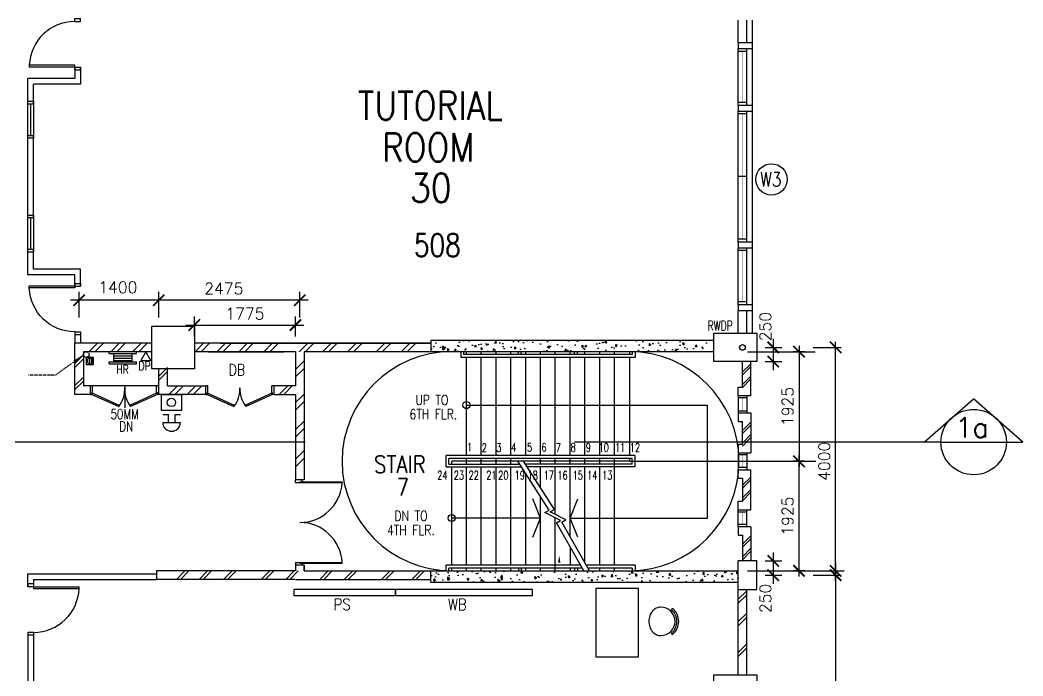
# Model space of a CAD drawing. Extents: x 2266480 to 2632177, y -858634 to -757244.
# Drawn here: x 2576863 to 2594476, y -820194 to -808674 of the extents above; entities that cross this region are included whole.
import ezdxf

# ---------------------------------------------------------------- set-up
doc = ezdxf.new("R2010")
doc.units = 0
doc.header["$LTSCALE"] = 10
doc.header["$MEASUREMENT"] = 0
doc.linetypes.add('DIVIDE', pattern=[1.25, 0.5, -0.25, 0, -0.25, 0, -0.25])
doc.layers.get('0').update_dxf_attribs({"linetype": 'CONTINUOUS'})
doc.layers.get('DEFPOINTS').update_dxf_attribs({"linetype": 'CONTINUOUS'})
for name, color, linetype in [('-FF', 240, 'CONTINUOUS'), ('AR', 7, 'CONTINUOUS'), ('BO', 7, 'CONTINUOUS'), ('COL', 3, 'CONTINUOUS'), ('DIM', 7, 'CONTINUOUS'), ('DOOR', 5, 'CONTINUOUS'), ('DR', 7, 'CONTINUOUS'), ('FIT', 5, 'CONTINUOUS'), ('FURN', 1, 'CONTINUOUS'), ('FURN1', 7, 'CONTINUOUS'), ('H', 1, 'CONTINUOUS'), ('hatch', 7, 'CONTINUOUS'), ('LINE', 7, 'CONTINUOUS'), ('partition', 7, 'CONTINUOUS'), ('PIPE', 5, 'DIVIDE'), ('PL', 5, 'CONTINUOUS'), ('RWDP', 145, 'CONTINUOUS'), ('SO', 7, 'CONTINUOUS'), ('stair', 7, 'CONTINUOUS'), ('T25', 7, 'CONTINUOUS'), ('T50', 4, 'CONTINUOUS'), ('TEX', 2, 'CONTINUOUS'), ('WALL', 2, 'CONTINUOUS'), ('WIN', 5, 'CONTINUOUS'), ('WIN-T', 7, 'CONTINUOUS'), ('WP', 50, 'DIVIDE')]:
    doc.layers.add(name, color=color, linetype=linetype)
doc.styles.add('DIMTEXT', font='romans.shx', dxfattribs={"width": 0.8, "height": 400})
doc.styles.add('ROMANS', font='romans')
doc.styles.get("Standard").update_dxf_attribs({"font": 'ROMANS.SHX'})
doc.dimstyles.new('STANDARD$0', dxfattribs={"dimscale": 0, "dimtxt": 8, "dimasz": 6, "dimexe": 1, "dimexo": 1, "dimgap": 3, "dimtad": 1, "dimdec": 0, "dimlfac": -1, "dimrnd": 1, "dimzin": 0, "dimdsep": 46, "dimtxsty": 'Standard', "dimcen": 0, "dimclrd": 5, "dimclre": 250, "dimadec": 0, "dimazin": 0, "dimtfac": 1, "dimtdec": 4, "dimtofl": 0, "dimtmove": 0, "dimatfit": 3, "dimfxl": 1, "dimtolj": 1, "dimtzin": 0, "dimarcsym": 0})
pattern_1 = [(95, (519902.55, 1160.54), (275.776, 231.40354), [37.5, -412.5]), (40, (519902.55, 1160.54), (-314.996084, 216.884075), [30, -330]), (145.4514, (519925.53, 1179.82), (-39.219734, 448.28764), [31.870095, -350.571056]), (91.1842, (519831.84, 1231.25), (435.8465, 318.80688), [56.25, -618.75]), (141.6356, (519868.16, 1257.8), (-13.94951, 674.85584), [47.80514, -525.8565]), (36.1842, (519831.84, 1231.25), (-13.95003, 674.85583), [45, -495]), (66, (519884.87, 1248.92), (353.385786, 68.69124), [37.5, -412.5]), (11, (519884.87, 1248.92), (-170.354297, 342.40422), [30, -330]), (116.4514, (519914.32, 1254.65), (183.03181, 411.09531), [31.870095, -350.571056]), (82.5, (519902.55, 1160.54), (-113.396593, 121.994909), [0, -326, 0, -335, 0, -331.25]), (52.5, (519902.55, 1160.54), (-46.436471, 232.454725), [0, -191, 0, -318.5, 0, -126.25]), (12.5, (519823.7, 1081.69), (196.709084, 180.760381), [0, -125, 0, -390, 0, -517.5]), (2.5, (519788.35, 1046.34), (170.794992, 241.579903), [0, -162.5, 0, -259, 0, -367.5])]

# ---------------------------------------------------------------- blocks, each defined once
blk = doc.blocks.new('FG')
at = {"layer": 'LINE', "linetype": 'Continuous'}
for points in [[(0, 0), (50, 0), (50, 100), (0, 100)], [(600, 0), (650, 0), (650, 100), (600, 100)]]:
    blk.add_lwpolyline(points, close=True, dxfattribs=at)
at = {"layer": 'LINE', "color": 5, "linetype": 'Continuous'}
for points in [[(600, 100), (50, 100)], [(50, 0), (600, 0)]]:
    blk.add_lwpolyline(points, dxfattribs=at)
at = {"layer": 'LINE', "color": 1, "linetype": 'Continuous'}
blk.add_lwpolyline([(50, 50), (600, 50)], dxfattribs=at)
blk = doc.blocks.new('D900')
at = {"layer": 'DOOR', "color": 7}
for p, q in [((50, 100), (50, 899)), ((80, 899), (50, 899)), ((80, 100), (80, 899)), ((0, 100), (0, 0)), ((0, 100), (50, 100)), ((0, 0), (50, 0)), ((50, 100), (50, 0)), ((50, 100), (80, 100)), ((850, 100), (850, 0)), ((850, 100), (900, 100)), ((850, 0), (900, 0)), ((900, 100), (900, 0))]:
    blk.add_line(p, q, dxfattribs=at)
blk.add_arc((50, 100), 800, 0, 87.8509, dxfattribs=at)
blk = doc.blocks.new('_ARCHTICK')
at = {"color": 0, "linetype": 'ByBlock', "const_width": 0.15}
blk.add_lwpolyline([(-0.5, -0.5), (0.5, 0.5)], dxfattribs=at)
blk = doc.blocks.new('*D177')
at = {"layer": 'DEFPOINTS', "color": 0, "transparency": 16777216}
for p in [(2590468, -818349), (2590468, -824424), (2591186, -824424)]:
    blk.add_point(p, dxfattribs=at)
at = {"layer": 'DIM', "color": 7, "lineweight": -2, "transparency": 16777216}
for p, q in [((2591186, -818199), (2591186, -824574)), ((2590618, -818349), (2591336, -818349)), ((2590618, -824424), (2591336, -824424))]:
    blk.add_line(p, q, dxfattribs=at)
at = {"layer": 'DIM', "color": 7, "lineweight": -2, "transparency": 16777216, "xscale": 200, "yscale": 200, "zscale": 200}
for p, rotation in [((2591186, -818349), 90), ((2591186, -824424), 270)]:
    blk.add_blockref('_ARCHTICK', p, dxfattribs=dict(at, rotation=rotation))
at = {"layer": 'DIM', "color": 7, "transparency": 16777216, "insert": (2590533, -822317), "char_height": 200, "attachment_point": 5, "rotation": 90, "style": 'ROMANS'}
blk.add_mtext('\\A1;6075', dxfattribs=at)
blk = doc.blocks.new('*D329')
at = {"color": 7, "lineweight": -2, "transparency": 16777216}
for p, q in [((2590090, -814274), (2590090, -814824)), ((2589949, -814424), (2590240, -814424)), ((2589949, -814674), (2590240, -814674))]:
    blk.add_line(p, q, dxfattribs=at)
at = {"layer": 'DEFPOINTS', "color": 0, "transparency": 16777216}
for p in [(2589799, -814424), (2589799, -814674), (2590090, -814674)]:
    blk.add_point(p, dxfattribs=at)
at = {"color": 7, "lineweight": -2, "transparency": 16777216, "xscale": 200, "yscale": 200, "zscale": 200}
for p, rotation in [((2590090, -814424), 90), ((2590090, -814674), 270)]:
    blk.add_blockref('_ARCHTICK', p, dxfattribs=dict(at, rotation=rotation))
at = {"color": 7, "transparency": 16777216, "insert": (2589952, -814059), "char_height": 200, "attachment_point": 5, "rotation": 90, "style": 'ROMANS'}
blk.add_mtext('\\A1;250', dxfattribs=at)
blk = doc.blocks.new('*D322')
at = {"color": 7, "lineweight": -2, "transparency": 16777216}
for p, q in [((2590090, -818024), (2590090, -818574)), ((2589949, -818174), (2590240, -818174)), ((2589949, -818424), (2590240, -818424))]:
    blk.add_line(p, q, dxfattribs=at)
at = {"layer": 'DEFPOINTS', "color": 0, "transparency": 16777216}
for p in [(2589799, -818174), (2589799, -818424), (2590090, -818424)]:
    blk.add_point(p, dxfattribs=at)
at = {"color": 7, "lineweight": -2, "transparency": 16777216, "xscale": 200, "yscale": 200, "zscale": 200}
for p, rotation in [((2590090, -818174), 90), ((2590090, -818424), 270)]:
    blk.add_blockref('_ARCHTICK', p, dxfattribs=dict(at, rotation=rotation))
at = {"color": 7, "transparency": 16777216, "insert": (2589952, -818833), "char_height": 200, "attachment_point": 5, "rotation": 90, "style": 'ROMANS'}
blk.add_mtext('\\A1;250', dxfattribs=at)
blk = doc.blocks.new('*D323')
at = {"color": 7, "lineweight": -2, "transparency": 16777216}
for p, q in [((2591186, -818524), (2591186, -814324)), ((2590793, -814424), (2591286, -814424)), ((2590793, -818424), (2591286, -818424))]:
    blk.add_line(p, q, dxfattribs=at)
at = {"layer": 'DEFPOINTS', "color": 0, "transparency": 16777216}
for p in [(2590693, -814424), (2591186, -814424), (2590693, -818424)]:
    blk.add_point(p, dxfattribs=at)
at = {"color": 7, "lineweight": -2, "transparency": 16777216, "xscale": 200, "yscale": 200, "zscale": 200}
for p, rotation in [((2591186, -814424), 90), ((2591186, -818424), 270)]:
    blk.add_blockref('_ARCHTICK', p, dxfattribs=dict(at, rotation=rotation))
at = {"color": 7, "transparency": 16777216, "insert": (2590986, -816424), "char_height": 200, "attachment_point": 5, "rotation": 90, "style": 'ROMANS'}
blk.add_mtext('\\A1;4000', dxfattribs=at)
blk = doc.blocks.new('*D324')
at = {"layer": 'DEFPOINTS', "color": 0, "transparency": 16777216}
for p in [(2590747, -814499), (2590543, -816424), (2590731, -816424)]:
    blk.add_point(p, dxfattribs=at)
at = {"layer": 'stair', "color": 7, "lineweight": -2, "transparency": 16777216}
for p, q in [((2590543, -814399), (2590543, -816524)), ((2590647, -814499), (2590443, -814499)), ((2590631, -816424), (2590443, -816424))]:
    blk.add_line(p, q, dxfattribs=at)
at = {"layer": 'stair', "color": 7, "lineweight": -2, "transparency": 16777216, "xscale": 200, "yscale": 200, "zscale": 200}
for p, rotation in [((2590543, -814499), 90), ((2590543, -816424), 270)]:
    blk.add_blockref('_ARCHTICK', p, dxfattribs=dict(at, rotation=rotation))
at = {"layer": 'stair', "color": 7, "transparency": 16777216, "insert": (2590343, -815462), "char_height": 200, "attachment_point": 5, "rotation": 90, "style": 'ROMANS'}
blk.add_mtext('\\A1;1925', dxfattribs=at)
blk = doc.blocks.new('*D325')
at = {"layer": 'DEFPOINTS', "color": 0, "transparency": 16777216}
for p in [(2590543, -816424), (2590731, -816424), (2590747, -818349)]:
    blk.add_point(p, dxfattribs=at)
at = {"layer": 'stair', "color": 7, "lineweight": -2, "transparency": 16777216}
for p, q in [((2590543, -818449), (2590543, -816324)), ((2590631, -816424), (2590443, -816424)), ((2590647, -818349), (2590443, -818349))]:
    blk.add_line(p, q, dxfattribs=at)
at = {"layer": 'stair', "color": 7, "lineweight": -2, "transparency": 16777216, "xscale": 200, "yscale": 200, "zscale": 200}
for p, rotation in [((2590543, -816424), 90), ((2590543, -818349), 270)]:
    blk.add_blockref('_ARCHTICK', p, dxfattribs=dict(at, rotation=rotation))
at = {"layer": 'stair', "color": 7, "transparency": 16777216, "insert": (2590343, -817387), "char_height": 200, "attachment_point": 5, "rotation": 90, "style": 'ROMANS'}
blk.add_mtext('\\A1;1925', dxfattribs=at)
blk = doc.blocks.new('*D326')
at = {"color": 7, "lineweight": -2, "transparency": 16777216}
for p, q in [((2579299, -813900), (2579299, -813446)), ((2581774, -813900), (2581774, -813446)), ((2581924, -813596), (2579149, -813596))]:
    blk.add_line(p, q, dxfattribs=at)
at = {"layer": 'DEFPOINTS', "color": 0, "transparency": 16777216}
for p in [(2579299, -813596), (2579299, -814050), (2581774, -814050)]:
    blk.add_point(p, dxfattribs=at)
at = {"color": 7, "lineweight": -2, "transparency": 16777216, "xscale": 200, "yscale": 200, "zscale": 200}
for p, rotation in [((2579299, -813596), 179.9999999881771), ((2581774, -813596), 359.9999999881771)]:
    blk.add_blockref('_ARCHTICK', p, dxfattribs=dict(at, rotation=rotation))
at = {"color": 7, "transparency": 16777216, "insert": (2580441, -813391), "char_height": 200, "attachment_point": 5, "rotation": 360, "style": 'ROMANS'}
blk.add_mtext('\\A1;2475', dxfattribs=at)
blk = doc.blocks.new('*D327')
at = {"color": 7, "lineweight": -2, "transparency": 16777216}
for p, q in [((2577899, -813900), (2577899, -813446)), ((2579299, -813900), (2579299, -813446)), ((2579449, -813596), (2577749, -813596))]:
    blk.add_line(p, q, dxfattribs=at)
at = {"layer": 'DEFPOINTS', "color": 0, "transparency": 16777216}
for p in [(2577899, -813596), (2577899, -814050), (2579299, -814050)]:
    blk.add_point(p, dxfattribs=at)
at = {"color": 7, "lineweight": -2, "transparency": 16777216, "xscale": 200, "yscale": 200, "zscale": 200}
for p, rotation in [((2577899, -813596), 179.9999999881701), ((2579299, -813596), 359.99999998817)]:
    blk.add_blockref('_ARCHTICK', p, dxfattribs=dict(at, rotation=rotation))
at = {"color": 7, "transparency": 16777216, "insert": (2578580, -813369), "char_height": 200, "attachment_point": 5, "rotation": 360, "style": 'ROMANS'}
blk.add_mtext('\\A1;1400', dxfattribs=at)
blk = doc.blocks.new('*D328')
at = {"layer": 'DEFPOINTS', "color": 0, "transparency": 16777216}
for p in [(2581699, -814031), (2579924, -814380), (2581699, -814380)]:
    blk.add_point(p, dxfattribs=at)
at = {"layer": 'LINE', "color": 7, "lineweight": -2, "transparency": 16777216}
for p, q in [((2579924, -814230), (2579924, -813881)), ((2581699, -814230), (2581699, -813881)), ((2579774, -814031), (2581849, -814031))]:
    blk.add_line(p, q, dxfattribs=at)
at = {"layer": 'LINE', "color": 7, "lineweight": -2, "transparency": 16777216, "xscale": 200, "yscale": 200, "zscale": 200, "rotation": 180}
blk.add_blockref('_ARCHTICK', (2579924, -814031), dxfattribs=at)
at = {"layer": 'LINE', "color": 7, "lineweight": -2, "transparency": 16777216, "xscale": 200, "yscale": 200, "zscale": 200}
blk.add_blockref('_ARCHTICK', (2581699, -814031), dxfattribs=at)
at = {"layer": 'LINE', "color": 7, "transparency": 16777216, "insert": (2580812, -813831), "char_height": 200, "attachment_point": 5, "style": 'ROMANS'}
blk.add_mtext('\\A1;1775', dxfattribs=at)
blk = doc.blocks.new('D1500-1')
at = {"layer": 'DR'}
for p, q in [((38, 77), (38, 821)), ((38, 821), (50, 820)), ((50, 0), (50, 820)), ((1462, 821), (1450, 820)), ((1450, 0), (1450, 820)), ((1462, 77), (1462, 821)), ((38, 115), (0, 115)), ((50, 0), (0, 0)), ((50, 77), (38, 77)), ((1450, 77), (1462, 77)), ((1462, 115), (1500, 115)), ((1450, 0), (1500, 0))]:
    blk.add_line(p, q, dxfattribs=at)
for centre, start, end in [((5, 77), 0.0238, 86.5289), ((1495, 77), 93.4711, 179.9762)]:
    blk.add_arc(centre, 745, start, end, dxfattribs=at)
blk = doc.blocks.new('100FT')
at = {"layer": 'PIPE', "linetype": 'Continuous'}
blk.add_circle((0, 0), 50, dxfattribs=at)
at = {"layer": 'WP', "linetype": 'Continuous'}
for p, q in [((-37, 34), (37, 34)), ((-50, -3), (50, -3)), ((-34, -37), (34, -37))]:
    blk.add_line(p, q, dxfattribs=at)
blk = doc.blocks.new('A$C7CE3714C')
at = {"layer": 'FIT'}
blk.add_lwpolyline([(0, 0), (126, 0), (126, 126), (0, 126)], close=True, dxfattribs=at)
at = {"layer": 'FIT', "xscale": -1}
blk.add_blockref('100FT', (63, 66), dxfattribs=at)
blk = doc.blocks.new('S2')
at = {"layer": 'FURN1'}
for centre, radius, start, end in [((-269, 15), 252, 140.136, 160.9198), ((-297, 39), 216, 116.3827, 140.136), ((-314, 75), 175, 90, 116.3827), ((-314, 0), 250, 270, 90), ((-110, 212), 15, 48.1599, 228.1599), ((-300, 0), 270, 311.8401, 48.1599), ((-300, 0), 300, 311.8401, 48.1599), ((-225, 0), 299, 160.9198, 180), ((-225, 0), 299, 180, 199.0802), ((-269, -15), 252, 199.0802, 219.864), ((-297, -39), 216, 219.864, 243.6173), ((-314, -75), 175, 243.6173, 270), ((-110, -212), 15, 131.8401, 311.8401)]:
    blk.add_arc(centre, radius, start, end, dxfattribs=at)
blk = doc.blocks.new('CHAIR10')
at = {"layer": 'SO'}
blk.add_blockref('S2', (-218, 697), dxfattribs=at)

msp = doc.modelspace()

# ---------------------------------------------------------------- hatches: boundary and pattern name
at = {"layer": 'hatch'}
h = msp.add_hatch(dxfattribs=at)
h.set_pattern_fill('AR-CONC', color=0, scale=50, angle=45, style=0)
h.set_pattern_definition(pattern_1)
h.paths.add_polyline_path([(2584079.5, -814299.1), (2589049.5, -814299.1), (2589049.5, -814499.1), (2584079.5, -814499.1)])
h = msp.add_hatch(dxfattribs=at)
h.set_pattern_fill('AR-CONC', color=0, scale=50, angle=45, style=0)
h.set_pattern_definition(pattern_1)
h.paths.add_polyline_path([(2584079.5, -818349.1), (2584079.5, -818549.1), (2589474.5, -818549.1), (2589474.5, -818349.1)])

# ---------------------------------------------------------------- linework, layer by layer
at = {"layer": '-FF', "color": 0}
for p, q in [((2579370.9, -815605.2), (2579467.4, -815605.2)), ((2579467.4, -815744.8), (2579467.4, -815605.2)), ((2579587.1, -815744.8), (2579587.1, -815605.2)), ((2579587.1, -815605.2), (2579679.7, -815605.2)), ((2579368.1, -815744.8), (2579679.9, -815744.8))]:
    msp.add_line(p, q, dxfattribs=at)
msp.add_lwpolyline([(2579699, -815249.1), (2579699, -815530.2), (2579349.1, -815530.2), (2579349.1, -815249.1)], close=True, dxfattribs=at)
msp.add_circle((2579522, -815390.3), 73.3, dxfattribs=at)
msp.add_arc((2579524, -815739.8), 156, 181.85513, 358.14487, dxfattribs=at)
at = {"color": 0}
for p, q in [((2589724.5, -814174.1), (2589724.5, -808674.1)), ((2577824.5, -809499.1), (2577824.5, -809699.1)), ((2577924.5, -809499.1), (2577924.5, -809799.1)), ((2577824.5, -809699.1), (2576999.5, -809699.1)), ((2577924.5, -809799.1), (2577099.5, -809799.1)), ((2577824.5, -813149.1), (2576999.5, -813149.1)), ((2577924.5, -813049.1), (2577099.5, -813049.1)), ((2577824.5, -813349.1), (2577824.5, -813149.1)), ((2577924.5, -813349.1), (2577924.5, -813049.1))]:
    msp.add_line(p, q, dxfattribs=at)
at = {"linetype": 'Continuous', "ltscale": 0.6}
for p, q in [((2576999.5, -818629.1), (2576999.5, -818399.1)), ((2577099.5, -818629.1), (2576999.5, -818629.1)), ((2577099.5, -818499.1), (2577099.5, -818629.1))]:
    msp.add_line(p, q, dxfattribs=at)
at = {"layer": 'AR', "color": 0}
for p, q in [((2592740.5, -816086.9), (2593608, -815324.6)), ((2594475.5, -816086.9), (2593608, -815324.6)), ((2581868, -816086.9), (2573978, -816086.9)), ((2592740.5, -816086.9), (2586602.3, -816086.9)), ((2593035.6, -816086.9), (2592740.5, -816086.9)), ((2593035.6, -816086.9), (2594185.6, -816086.9)), ((2594185.6, -816086.9), (2594475.5, -816086.9))]:
    msp.add_line(p, q, dxfattribs=at)
msp.add_circle((2593610.6, -816086.9), 575, dxfattribs=at)
at = {"layer": 'BO', "color": 1, "linetype": 'Continuous'}
for points in [[(2581674.9, -818670.3), (2583454.9, -818670.3), (2583454.9, -818789.3), (2581674.9, -818789.3)], [(2583454.9, -818670.3), (2585854.9, -818670.3), (2585854.9, -818789.3), (2583454.9, -818789.3)]]:
    msp.add_lwpolyline(points, close=True, dxfattribs=at)
at = {"layer": 'COL', "color": 0}
for p, q in [((2584079.5, -814299.1), (2589049.5, -814299.1)), ((2584079.5, -814299.1), (2584079.5, -814499.1)), ((2589049.5, -814499.1), (2584079.5, -814499.1)), ((2589474.5, -818674.1), (2589474.5, -818174.1)), ((2589799.5, -818174.1), (2589474.5, -818174.1)), ((2589799.5, -818674.1), (2589799.5, -818174.1)), ((2584079.5, -818349.1), (2589474.5, -818349.1)), ((2584079.5, -818549.1), (2584079.5, -818349.1)), ((2584079.5, -818549.1), (2589474.5, -818549.1)), ((2589474.5, -818674.1), (2589799.5, -818674.1))]:
    msp.add_line(p, q, dxfattribs=at)
for points in [[(2579174.5, -814049.1), (2579924.5, -814049.1), (2579924.5, -814799.1), (2579174.5, -814799.1)], [(2589799.5, -814674.1), (2589049.5, -814674.1), (2589049.5, -814174.1), (2589799.5, -814174.1)], [(2589799.5, -820674.1), (2589049.5, -820674.1), (2589049.5, -820174.1), (2589799.5, -820174.1)]]:
    msp.add_lwpolyline(points, close=True, dxfattribs=at)
at = {"layer": 'DIM', "color": 0}
for p, q in [((2578430.4, -814531.1), (2578430.4, -814499.1)), ((2578510.4, -814679.4), (2578510.4, -814531.1)), ((2578830.4, -814679.4), (2578830.4, -814531.1)), ((2578910.4, -814531.1), (2578910.4, -814499.1)), ((2578430.4, -814711.4), (2578430.4, -814679.4)), ((2578910.4, -814711.4), (2578910.4, -814679.4))]:
    msp.add_line(p, q, dxfattribs=at)
at = {"layer": 'DOOR', "color": 0}
for p, q in [((2578137.5, -815224.1), (2578137.5, -815099.1)), ((2579261.5, -815224.1), (2579261.5, -815099.1)), ((2579299.5, -815099.1), (2579261.5, -815099.1)), ((2580161.4, -815099.1), (2580125.6, -815099.1)), ((2580161.4, -815224.1), (2580161.4, -815099.1)), ((2581285.4, -815224.1), (2581285.4, -815099.1)), ((2581323.4, -815099.1), (2581285.4, -815099.1)), ((2578099.5, -815249.1), (2578124.5, -815249.1)), ((2578124.5, -815249.1), (2578124.5, -815224.1)), ((2578124.5, -815224.1), (2578137.5, -815224.1)), ((2578138.3, -815228.3), (2578124.5, -815249.1)), ((2578124.5, -815249.1), (2578595.5, -815462.4)), ((2578138.3, -815228.3), (2578610.4, -815442.3)), ((2579260.6, -815228.3), (2578788.6, -815442.3)), ((2579274.5, -815249.1), (2578803.5, -815462.4)), ((2579260.6, -815228.3), (2579274.5, -815249.1)), ((2579274.5, -815224.1), (2579261.5, -815224.1)), ((2579274.5, -815249.1), (2579274.5, -815224.1)), ((2579299.5, -815249.1), (2579274.5, -815249.1)), ((2580123.4, -815249.1), (2580148.4, -815249.1)), ((2580148.4, -815249.1), (2580148.4, -815224.1)), ((2580148.4, -815224.1), (2580161.4, -815224.1)), ((2580162.2, -815228.3), (2580148.4, -815249.1)), ((2580148.4, -815249.1), (2580619.3, -815462.4)), ((2580162.2, -815228.3), (2580634.2, -815442.3)), ((2581284.5, -815228.3), (2580812.5, -815442.3)), ((2581298.4, -815249.1), (2580827.4, -815462.4)), ((2581284.5, -815228.3), (2581298.4, -815249.1)), ((2581298.4, -815224.1), (2581285.4, -815224.1)), ((2581298.4, -815249.1), (2581298.4, -815224.1)), ((2581323.4, -815249.1), (2581298.4, -815249.1))]:
    msp.add_line(p, q, dxfattribs=at)
for centre, start, end in [((2578202.1, -815155.4), 322.03455, 2.4491), ((2579196.9, -815155.4), 177.5509, 217.96545), ((2580226, -815155.4), 322.03455, 2.4491), ((2581220.8, -815155.4), 177.5509, 217.96545)]:
    msp.add_arc(centre, 499, start, end, dxfattribs=at)
at = {"layer": 'DR', "color": 0}
for p, q in [((2576999.5, -812092.1), (2576999.5, -810917.1)), ((2577099.5, -812092.1), (2577099.5, -810917.1)), ((2578700.6, -815099.1), (2578700.6, -815483.5)), ((2576999.5, -819429.1), (2576999.5, -824474.1)), ((2577099.5, -819429.1), (2577099.5, -824374.1))]:
    msp.add_line(p, q, dxfattribs=at)
at = {"layer": 'FURN', "color": 1, "linetype": 'Continuous'}
msp.add_lwpolyline([(2587726.4, -819860.8), (2587726.4, -818660.8), (2586976.4, -818660.8), (2586976.4, -819860.8)], close=True, dxfattribs=at)
at = {"layer": 'H', "color": 0}
for p, q in [((2577974.5, -814554.2), (2577824.5, -814704.2)), ((2577974.5, -814624.9), (2577824.5, -814774.9)), ((2589547.3, -814859.9), (2589697.3, -814709.9)), ((2589547.3, -814911.6), (2589697.3, -814761.6)), ((2577974.5, -814944.4), (2577824.5, -815094.4)), ((2579449.5, -814778.5), (2579299.5, -814928.5)), ((2579449.5, -814849.2), (2579299.5, -814999.2)), ((2589549.5, -815076.6), (2589699.5, -814926.6)), ((2577974.5, -815015.1), (2577824.5, -815165.1)), ((2589549.5, -815128.3), (2589699.5, -814978.3)), ((2589547.3, -815888.5), (2589697.3, -815738.5)), ((2589547.3, -815940.2), (2589697.3, -815790.2)), ((2589549.5, -816105.3), (2589699.5, -815955.3)), ((2589549.5, -816156.9), (2589699.5, -816006.9)), ((2589547.3, -816851), (2589697.3, -816701)), ((2589547.3, -816902.7), (2589697.3, -816752.7)), ((2589549.5, -817067.8), (2589699.5, -816917.8)), ((2589549.5, -817119.4), (2589699.5, -816969.4)), ((2589547.3, -817884.2), (2589697.3, -817734.2)), ((2589547.3, -817935.9), (2589697.3, -817785.9)), ((2589549.5, -818100.9), (2589699.5, -817950.9)), ((2589549.5, -818152.6), (2589699.5, -818002.6)), ((2579758.2, -818349.1), (2579608.2, -818499.1)), ((2579828.9, -818349.1), (2579678.9, -818499.1)), ((2580156, -818349.1), (2580006, -818499.1)), ((2580226.7, -818349.1), (2580076.7, -818499.1)), ((2580585, -818349.1), (2580435, -818499.1)), ((2580655.7, -818349.1), (2580505.7, -818499.1)), ((2581248.9, -818349.1), (2581098.9, -818499.1)), ((2581319.6, -818349.1), (2581169.6, -818499.1)), ((2581677.9, -818349.1), (2581527.9, -818499.1)), ((2581748.6, -818349.1), (2581598.6, -818499.1)), ((2582275.9, -818349.1), (2582125.9, -818499.1)), ((2582346.6, -818349.1), (2582196.6, -818499.1)), ((2582704.9, -818349.1), (2582554.9, -818499.1)), ((2582775.6, -818349.1), (2582625.6, -818499.1)), ((2583361.9, -818349.1), (2583211.9, -818499.1)), ((2583432.6, -818349.1), (2583282.6, -818499.1)), ((2583894.6, -818349.1), (2583744.6, -818499.1)), ((2583965.3, -818349.1), (2583815.3, -818499.1)), ((2589624.5, -818697), (2589474.5, -818847)), ((2589624.5, -818767.7), (2589474.5, -818917.7)), ((2589624.5, -819090.7), (2589474.5, -819240.7)), ((2589624.5, -819161.4), (2589474.5, -819311.4)), ((2589624.5, -819632.8), (2589474.5, -819782.8)), ((2589624.5, -819703.5), (2589474.5, -819853.5))]:
    msp.add_line(p, q, dxfattribs=at)
at = {"layer": 'hatch', "color": 0}
for p, q in [((2578072.7, -814499.1), (2578222.7, -814349.1)), ((2578178.8, -814499.1), (2578328.8, -814349.1)), ((2578454.6, -814499.1), (2578604.6, -814349.1)), ((2578560.7, -814499.1), (2578710.7, -814349.1)), ((2578839.8, -814499.1), (2578989.8, -814349.1)), ((2578945.9, -814499.1), (2579095.9, -814349.1)), ((2579936.1, -814499.1), (2580086.1, -814349.1)), ((2580042.1, -814499.1), (2580192.1, -814349.1)), ((2580317.9, -814499.1), (2580467.9, -814349.1)), ((2580424, -814499.1), (2580574, -814349.1)), ((2580703.2, -814499.1), (2580853.2, -814349.1)), ((2580809.2, -814499.1), (2580959.2, -814349.1)), ((2581143, -814499.1), (2581293, -814349.1)), ((2581249.1, -814499.1), (2581399.1, -814349.1)), ((2581764.6, -814499.1), (2581914.6, -814349.1)), ((2581870.7, -814499.1), (2582020.7, -814349.1)), ((2582174.9, -814499.1), (2582324.9, -814349.1)), ((2582280.9, -814499.1), (2582430.9, -814349.1)), ((2582614.7, -814499.1), (2582764.7, -814349.1)), ((2582720.7, -814499.1), (2582870.7, -814349.1)), ((2583117, -814499.1), (2583267, -814349.1)), ((2583223, -814499.1), (2583373, -814349.1)), ((2583556.8, -814499.1), (2583706.8, -814349.1)), ((2583662.8, -814499.1), (2583812.8, -814349.1)), ((2581849.5, -814660.9), (2581699.5, -814810.9)), ((2581849.5, -814793.3), (2581699.5, -814943.3)), ((2579299.5, -815099.1), (2578101.7, -815099.1)), ((2579477.5, -815249.1), (2579627.5, -815099.1)), ((2579583.5, -815249.1), (2579733.5, -815099.1)), ((2579797, -815249.1), (2579947, -815099.1)), ((2579903, -815249.1), (2580053, -815099.1)), ((2581413.4, -815249.1), (2581563.4, -815099.1)), ((2581494.4, -815249.1), (2581644.4, -815099.1)), ((2581849.5, -815242.3), (2581699.5, -815392.3)), ((2581849.5, -815374.7), (2581699.5, -815524.7)), ((2581849.5, -815718.6), (2581699.5, -815868.6)), ((2581849.5, -815851), (2581699.5, -816001)), ((2581849.5, -816237), (2581699.5, -816387)), ((2581849.5, -816369.4), (2581699.5, -816519.4))]:
    msp.add_line(p, q, dxfattribs=at)
msp.add_solid([(2578679.8, -815224.1), (2578721.4, -815224.1), (2578700.6, -815099.1)], dxfattribs=at)
at = {"layer": 'partition', "color": 0}
for p, q in [((2577824.5, -814199.1), (2577824.5, -814349.1)), ((2577924.5, -814199.1), (2577924.5, -814349.1)), ((2576999.5, -818399.1), (2579260.8, -818399.1)), ((2577099.5, -818499.1), (2579260.8, -818499.1))]:
    msp.add_line(p, q, dxfattribs=at)
at = {"layer": 'PL', "color": 0}
for p, q in [((2589474.5, -815274.1), (2589474.5, -815574.1)), ((2589624.5, -815274.1), (2589624.5, -815574.1)), ((2589624.5, -815312.1), (2589474.5, -815312.1)), ((2589474.5, -816274.1), (2589474.5, -816574.1)), ((2589624.5, -816312.1), (2589474.5, -816312.1)), ((2589624.5, -816274.1), (2589624.5, -816574.1)), ((2589624.5, -816536.1), (2589474.5, -816536.1)), ((2589473.1, -817574.1), (2589473.1, -817274.1)), ((2589624.5, -817574.1), (2589624.5, -817274.1)), ((2589624.5, -817536.1), (2589474.5, -817536.1))]:
    msp.add_line(p, q, dxfattribs=at)
at = {"layer": 'RWDP', "color": 0}
msp.add_circle((2589549.5, -814425), 50, dxfattribs=at)
at = {"layer": 'stair', "color": 0}
for p, q in [((2576999.5, -810149.1), (2576999.5, -809699.1)), ((2577099.5, -810149.1), (2577099.5, -809799.1)), ((2576999.5, -812149.1), (2576999.5, -810699.1)), ((2577099.5, -812149.1), (2577099.5, -810699.1)), ((2576999.5, -813149.1), (2576999.5, -812699.1)), ((2577099.5, -813049.1), (2577099.5, -812699.1)), ((2584603.2, -814499.1), (2584603.2, -814599.1)), ((2584653.2, -814499.1), (2584653.2, -814549.1)), ((2587613.2, -814549.1), (2584653.2, -814549.1)), ((2584703.2, -814549.1), (2584703.2, -814499.1)), ((2584963.2, -814549.1), (2584963.2, -814499.1)), ((2585223.2, -814549.1), (2585223.2, -814499.1)), ((2585483.2, -814549.1), (2585483.2, -814499.1)), ((2585614.8, -814549.1), (2585614.8, -814499.1)), ((2585664.8, -814549.1), (2585664.8, -814499.1)), ((2585743.2, -814549.1), (2585743.2, -814499.1)), ((2586003.2, -814549.1), (2586003.2, -814499.1)), ((2586263.2, -814549.1), (2586263.2, -814499.1)), ((2586523.2, -814549.1), (2586523.2, -814499.1)), ((2586601.5, -814549.1), (2586601.5, -814499.1)), ((2586651.5, -814549.1), (2586651.5, -814499.1)), ((2586783.2, -814549.1), (2586783.2, -814499.1)), ((2587043.2, -814549.1), (2587043.2, -814499.1)), ((2587303.2, -814549.1), (2587303.2, -814499.1)), ((2587563.2, -814499.1), (2587563.2, -814549.1)), ((2587613.2, -814499.1), (2587613.2, -814549.1)), ((2587663.2, -814499.1), (2587663.2, -814599.1)), ((2589638.2, -814499.1), (2590829.1, -814499.1)), ((2587663.2, -814599.1), (2584603.2, -814599.1)), ((2584703.2, -816324.1), (2584703.2, -814599.1)), ((2584963.2, -816324.1), (2584963.2, -814599.1)), ((2585223.2, -816324.1), (2585223.2, -814599.1)), ((2585483.2, -816324.1), (2585483.2, -814599.1)), ((2585743.2, -816324.1), (2585743.2, -814599.1)), ((2586003.2, -816324.1), (2586003.2, -814599.1)), ((2586263.2, -816324.1), (2586263.2, -814599.1)), ((2586523.2, -816324.1), (2586523.2, -814599.1)), ((2586783.2, -816324.1), (2586783.2, -814599.1)), ((2587043.2, -816324.1), (2587043.2, -814599.1)), ((2587303.2, -816324.1), (2587303.2, -814599.1)), ((2587563.2, -814599.1), (2587563.2, -816324.1)), ((2584703.2, -815436.6), (2588935.7, -815436.6)), ((2588935.7, -817420.7), (2588935.7, -815436.6)), ((2587663.2, -816324.1), (2584343.2, -816324.1)), ((2584343.2, -816524.1), (2584343.2, -816324.1)), ((2587663.2, -816524.1), (2587663.2, -816324.1)), ((2584343.2, -816524.1), (2585670.2, -816524.1)), ((2587613.2, -816374.1), (2584393.2, -816374.1)), ((2584393.2, -816474.1), (2584393.2, -816374.1)), ((2584393.2, -816474.1), (2585638.3, -816474.1)), ((2584738.1, -816424.1), (2584443.2, -816424.1)), ((2584443.2, -816474.1), (2584443.2, -816424.1)), ((2584443.2, -818249.1), (2584443.2, -816524.1)), ((2584703.2, -816424.1), (2584703.2, -816374.1)), ((2587563.2, -816424.1), (2584703.2, -816424.1)), ((2584703.2, -816474.1), (2584703.2, -816424.1)), ((2584703.2, -818249.1), (2584703.2, -816524.1)), ((2584963.2, -816424.1), (2584963.2, -816374.1)), ((2584963.2, -816474.1), (2584963.2, -816424.1)), ((2584963.2, -818249.1), (2584963.2, -816524.1)), ((2585223.2, -816424.1), (2585223.2, -816374.1)), ((2585223.2, -816424.1), (2585223.2, -816374.1)), ((2585223.2, -816474.1), (2585223.2, -816424.1)), ((2585223.2, -818249.1), (2585223.2, -816524.1)), ((2585483.2, -816424.1), (2585483.2, -816374.1)), ((2585483.2, -816424.1), (2585483.2, -816374.1)), ((2585483.2, -816474.1), (2585483.2, -816424.1)), ((2585483.2, -818249.1), (2585483.2, -816524.1)), ((2587613.2, -816474.1), (2585738.9, -816474.1)), ((2587563.2, -816424.1), (2585763.8, -816424.1)), ((2587663.2, -816524.1), (2585770.8, -816524.1)), ((2586003.2, -816424.1), (2586003.2, -816374.1)), ((2586003.2, -816474.1), (2586003.2, -816424.1)), ((2586003.2, -816474.1), (2586003.2, -816428.5)), ((2586003.2, -816887.7), (2586003.2, -816524.1)), ((2586263.2, -816424.1), (2586263.2, -816374.1)), ((2586263.2, -816474.1), (2586263.2, -816424.1)), ((2586263.2, -816474.1), (2586263.2, -816424.1)), ((2586263.2, -817356), (2586263.2, -816524.1)), ((2586523.2, -816424.1), (2586523.2, -816374.1)), ((2586523.2, -816474.1), (2586523.2, -816424.1)), ((2586523.2, -816474.1), (2586523.2, -816424.1)), ((2586523.2, -817752.5), (2586523.2, -816524.1)), ((2586783.2, -816424.1), (2586783.2, -816374.1)), ((2586783.2, -816474.1), (2586783.2, -816424.1)), ((2586783.2, -816474.1), (2586783.2, -816424.1)), ((2586783.2, -818207.4), (2586783.2, -816524.1)), ((2587043.2, -816424.1), (2587043.2, -816374.1)), ((2587043.2, -816474.1), (2587043.2, -816424.1)), ((2587043.2, -816474.1), (2587043.2, -816424.1)), ((2587043.2, -818249.1), (2587043.2, -816524.1)), ((2587303.2, -816424.1), (2587303.2, -816374.1)), ((2587303.2, -818249.1), (2587303.2, -816374.1)), ((2587303.2, -816474.1), (2587303.2, -816424.1)), ((2587303.2, -816474.1), (2587303.2, -816424.1)), ((2587563.2, -816374.1), (2587563.2, -816424.1)), ((2587563.2, -816424.1), (2590840.1, -816424.1)), ((2587613.2, -816474.1), (2587613.2, -816374.1)), ((2585743.2, -818249.1), (2585743.2, -816626.8)), ((2586003.2, -818249.1), (2586003.2, -817046)), ((2586003.2, -817420.7), (2584443.2, -817420.7)), ((2586263.2, -818349.1), (2586263.2, -817418)), ((2586523.2, -817420.7), (2588935.7, -817420.7)), ((2586530.7, -818249.1), (2586530.7, -817928.4)), ((2584343.2, -818349.1), (2584343.2, -818249.1)), ((2586706.5, -818249.1), (2584343.2, -818249.1)), ((2587663.2, -818249.1), (2586807, -818249.1)), ((2587663.2, -818249.1), (2587663.2, -818349.1)), ((2584393.2, -818349.1), (2584393.2, -818299.1)), ((2586735.1, -818299.1), (2584393.2, -818299.1)), ((2584443.2, -818349.1), (2584443.2, -818299.1)), ((2584703.2, -818349.1), (2584703.2, -818299.1)), ((2584963.2, -818349.1), (2584963.2, -818299.1)), ((2585223.2, -818349.1), (2585223.2, -818299.1)), ((2585483.2, -818349.1), (2585483.2, -818299.1)), ((2585614.8, -818299.1), (2585614.8, -818349.1)), ((2585664.8, -818299.1), (2585664.8, -818349.1)), ((2585743.2, -818349.1), (2585743.2, -818299.1)), ((2586003.2, -818349.1), (2586003.2, -818299.1)), ((2586530.7, -818349.1), (2586530.7, -818299.1)), ((2586601.5, -818299.1), (2586601.5, -818349.1)), ((2586651.5, -818299.1), (2586651.5, -818349.1)), ((2587613.2, -818299.1), (2586835.6, -818299.1)), ((2587043.2, -818349.1), (2587043.2, -818299.1)), ((2587303.2, -818349.1), (2587303.2, -818299.1)), ((2587613.2, -818299.1), (2587613.2, -818349.1)), ((2589638.2, -818349.1), (2590829.1, -818349.1))]:
    msp.add_line(p, q, dxfattribs=at)
for points in [[(2586763.6, -818349.1), (2586282.4, -817507.2), (2586354.6, -817465.9), (2586081.1, -817322.8), (2586153.4, -817281.5), (2585606.4, -816424.1)], [(2586864.2, -818349.1), (2586375.3, -817493.8), (2586447.5, -817452.5), (2586174, -817309.4), (2586246.3, -817268.1), (2585706.9, -816424.1)], [(2585868.4, -817757.7), (2586003.2, -817420.7), (2585868.4, -817083.6)], [(2586657.9, -817757.7), (2586523.2, -817420.7), (2586657.9, -817083.6)]]:
    msp.add_lwpolyline(points, dxfattribs=at)
for centre in [(2584703.2, -815436.6), (2584443.2, -817420.7)]:
    msp.add_circle(centre, 62.5, dxfattribs=at)
for centre, start, end in [((2584443.2, -816424.1), 90, 270), ((2587563.2, -816424.1), 270, 90)]:
    msp.add_arc(centre, 1925, start, end, dxfattribs=at)
at = {"layer": 'WALL', "color": 0}
for p, q in [((2589474.5, -809074.1), (2589474.5, -808674.1)), ((2589624.5, -809074.1), (2589624.5, -808674.1)), ((2589474.5, -814174.1), (2589474.5, -813774.1)), ((2589624.5, -814174.1), (2589624.5, -813774.1)), ((2579174.5, -814349.1), (2577824.5, -814349.1)), ((2577824.5, -815249.1), (2577824.5, -814349.1)), ((2584079.5, -814349.1), (2579924.5, -814349.1)), ((2580374.5, -814349.1), (2584079.5, -814349.1)), ((2577974.5, -814499.1), (2577974.5, -815099.1)), ((2579174.5, -814499.1), (2577974.5, -814499.1)), ((2578430.4, -814531.1), (2578910.4, -814531.1)), ((2578510.4, -814571.1), (2578830.4, -814571.1)), ((2581699.5, -814499.1), (2579924.5, -814499.1)), ((2580174.5, -814499.1), (2581499.5, -814499.1)), ((2581699.5, -814499.1), (2581699.5, -815099.1)), ((2584079.5, -814499.1), (2581849.5, -814499.1)), ((2581849.5, -814499.1), (2581849.5, -816749.1)), ((2577974.5, -814674.1), (2577974.5, -815099.1)), ((2578430.4, -814679.4), (2578910.4, -814679.4)), ((2578430.4, -814711.4), (2578910.4, -814711.4)), ((2578510.4, -814611.1), (2578830.4, -814611.1)), ((2578510.4, -814651.1), (2578830.4, -814651.1)), ((2589699.5, -815274.1), (2589699.5, -814674.1)), ((2579299.5, -815249.1), (2579299.5, -814799.1)), ((2579449.5, -815099.1), (2579449.5, -814799.1)), ((2578101.7, -815099.1), (2577974.5, -815099.1)), ((2578101.7, -815249.1), (2578101.7, -815099.1)), ((2579449.5, -815099.1), (2580125.6, -815099.1)), ((2580125.6, -815249.1), (2580125.6, -815099.1)), ((2581699.5, -815099.1), (2581323.4, -815099.1)), ((2581323.4, -815249.1), (2581323.4, -815099.1)), ((2578101.7, -815249.1), (2577824.5, -815249.1)), ((2580125.6, -815249.1), (2579299.5, -815249.1)), ((2581323.4, -815249.1), (2581699.5, -815249.1)), ((2581559.5, -815249.1), (2581699.5, -815249.1)), ((2581699.5, -815249.1), (2581699.5, -816749.1)), ((2589474.5, -815124.1), (2589549.5, -815124.1)), ((2589474.5, -815274.1), (2589474.5, -815124.1)), ((2589699.5, -815274.1), (2589474.5, -815274.1)), ((2589474.5, -815574.1), (2589474.5, -815724.1)), ((2589474.5, -815574.1), (2589699.5, -815574.1)), ((2589699.5, -815574.1), (2589699.5, -816274.1)), ((2589474.5, -815724.1), (2589549.5, -815724.1)), ((2589549.5, -816124.1), (2589549.5, -815724.1)), ((2589474.5, -816124.1), (2589549.5, -816124.1)), ((2589699.5, -817274.1), (2589699.5, -816574.1)), ((2581849.5, -816749.1), (2581699.5, -816749.1)), ((2589549.5, -816724.1), (2589474.5, -816724.1)), ((2589549.5, -816724.1), (2589549.5, -817124.1)), ((2589474.5, -817274.1), (2589474.5, -817124.1)), ((2589474.5, -817124.1), (2589549.5, -817124.1)), ((2589474.5, -817274.1), (2589699.5, -817274.1)), ((2589699.5, -817574.1), (2589474.5, -817574.1)), ((2589474.5, -817574.1), (2589474.5, -817724.1)), ((2589699.5, -817574.1), (2589699.5, -818174.1)), ((2589474.5, -817724.1), (2589549.5, -817724.1)), ((2589549.5, -817724.1), (2589549.5, -818174.1)), ((2581699.5, -818249.1), (2581699.5, -818349.1)), ((2581849.5, -818249.1), (2581699.5, -818249.1)), ((2581699.5, -818249.1), (2581699.5, -818349.1)), ((2581849.5, -818349.1), (2581849.5, -818249.1)), ((2581849.5, -818249.1), (2581849.5, -818349.1)), ((2579260.8, -818349.1), (2579260.8, -818499.1)), ((2579260.8, -818349.1), (2579260.8, -818499.1)), ((2581685.8, -818349.1), (2579260.8, -818349.1)), ((2581849.5, -818349.1), (2584079.5, -818349.1)), ((2581685.8, -818499.1), (2579260.8, -818499.1)), ((2581699.5, -818499.1), (2584079.5, -818499.1)), ((2589474.5, -820174.1), (2589474.5, -818674.1)), ((2589624.5, -820174.1), (2589624.5, -818674.1))]:
    msp.add_line(p, q, dxfattribs=at)
for points in [[(2589724.5, -809074.1), (2589474.5, -809074.1), (2589474.5, -809174.1), (2589724.5, -809174.1)], [(2589724.5, -810174.1), (2589474.5, -810174.1), (2589474.5, -810274.1), (2589724.5, -810274.1)], [(2589724.5, -812574.1), (2589474.5, -812574.1), (2589474.5, -812674.1), (2589724.5, -812674.1)], [(2589724.5, -813674.1), (2589474.5, -813674.1), (2589474.5, -813774.1), (2589724.5, -813774.1)], [(2578985.1, -814654.7), (2579161.5, -814654.7), (2579073.3, -814501.9)]]:
    msp.add_lwpolyline(points, close=True, dxfattribs=at)
for points in [[(2589549.5, -815124.1), (2589549.5, -814674.1)], [(2589474.5, -816124.1), (2589474.5, -816274.1), (2589699.5, -816274.1)], [(2589474.5, -816724.1), (2589474.5, -816574.1), (2589699.5, -816574.1)]]:
    msp.add_lwpolyline(points, dxfattribs=at)
at = {"layer": 'WIN', "color": 0}
for p, q in [((2589474.5, -810174.1), (2589474.5, -809174.1)), ((2589624.5, -809224.1), (2589474.5, -809224.1)), ((2589624.5, -810174.1), (2589624.5, -809174.1)), ((2589624.5, -810124.1), (2589474.5, -810124.1)), ((2589474.5, -812574.1), (2589474.5, -810274.1)), ((2589624.5, -810324.1), (2589474.5, -810324.1)), ((2589624.5, -812574.1), (2589624.5, -810274.1)), ((2589624.5, -811424.1), (2589474.5, -811424.1)), ((2589624.5, -812524.1), (2589474.5, -812524.1)), ((2589474.5, -813674.1), (2589474.5, -812674.1)), ((2589624.5, -812724.1), (2589474.5, -812724.1)), ((2589624.5, -813674.1), (2589624.5, -812674.1)), ((2589624.5, -813624.1), (2589474.5, -813624.1)), ((2589474.5, -815536.1), (2589624.5, -815536.1)), ((2589474.5, -815724.1), (2589549.5, -815724.1)), ((2589474.5, -817312.1), (2589624.5, -817312.1))]:
    msp.add_line(p, q, dxfattribs=at)
at = {"layer": 'WIN', "color": 0, "const_width": 10, "flags": 128}
for points in [[(2589549.5, -810124.1), (2589549.5, -809224.1)], [(2589549.5, -812524.1), (2589549.5, -810324.1)], [(2589549.5, -812724.1), (2589549.5, -813624.1)], [(2589549.5, -815312.1), (2589549.5, -815536.1)], [(2589549.5, -816312.1), (2589549.5, -816536.1)], [(2589549.5, -817536.1), (2589549.5, -817312.1)]]:
    msp.add_lwpolyline(points, dxfattribs=at)
at = {"layer": 'WIN-T', "color": 0}
msp.add_circle((2590058.9, -811472.5), 275, dxfattribs=at)
at = {"layer": 'WP', "color": 0}
for p, q in [((2577974.5, -814557), (2577488.2, -814909.8)), ((2578088.1, -814599.1), (2578073.8, -814548.5)), ((2577488.2, -814909.8), (2577013.7, -814909.8))]:
    msp.add_line(p, q, dxfattribs=at)
msp.add_circle((2578023.8, -814548.5), 50, dxfattribs=at)
for points in [[(2577798.5, -814657.7), (2577840.7, -814709.3), (2577974.5, -814557)], [(2586311, -818202.1), (2586352.7, -818202.1), (2586331.9, -818077.1)]]:
    msp.add_solid(points, dxfattribs=at)

# ---------------------------------------------------------------- block references
at = {"color": 0, "rotation": 270}
msp.add_blockref('D1500-1', (2581699.5, -816749.1), dxfattribs=at)
at = {"linetype": 'Continuous'}
msp.add_blockref('CHAIR10', (2588647.3, -819933.2), dxfattribs=at)
at = {"layer": 'LINE', "color": 0, "xscale": -1, "rotation": 270}
for p in [(2576999.5, -810749.1), (2576999.5, -812749.1)]:
    msp.add_blockref('FG', p, dxfattribs=at)
at = {"layer": 'stair', "color": 0}
for p, rotation in [((2577924.5, -809549.1), 90), ((2576999.5, -818579.1), 270)]:
    msp.add_blockref('D900', p, dxfattribs=dict(at, rotation=rotation))
at = {"layer": 'stair', "color": 0, "xscale": -1, "rotation": 90.00000002668041}
msp.add_blockref('D900', (2577924.5, -813299.1), dxfattribs=at)
at = {"layer": 'T25', "color": 0, "rotation": 270}
msp.add_blockref('A$C7CE3714C', (2578025.1, -814599.1), dxfattribs=at)
msp.add_blockref('A$C7CE3714C', (2578025.1, -814599.1), dxfattribs=at)

# ---------------------------------------------------------------- texts
at = {"linetype": 'Continuous', "ltscale": 0.6, "style": 'DIMTEXT', "width": 0.8}
msp.add_text('508', height=400, dxfattribs=at).set_placement((2583779.2, -812826.4))
at = {"layer": 'AR', "color": 0, "style": 'ROMANS'}
msp.add_text('1a', height=350, dxfattribs=at).set_placement((2593287.9, -816003.6))
at = {"layer": 'DIM', "color": 0, "style": 'ROMANS', "width": 0.8}
for s, p in [('HR', (2578551.5, -814883.6)), ('DP', (2578941.4, -814823))]:
    msp.add_text(s, height=150, dxfattribs=at).set_placement(p)
at = {"layer": 'RWDP', "color": 0, "style": 'ROMANS', "width": 0.7}
msp.add_text('RWDP', height=170, dxfattribs=at).set_placement((2588936.7, -814126.8))
at = {"layer": 'stair', "color": 0, "style": 'ROMANS', "width": 0.8}
for s, p in [('UP TO', (2583804.6, -815435.4)), ('6TH FLR.', (2583702.3, -815684.7)), ('DN TO', (2583437.8, -817469.6)), ('4TH FLR.', (2583306.9, -817719))]:
    msp.add_text(s, height=175, rotation=359.99999, dxfattribs=at).set_placement(p)
at = {"layer": 'stair', "color": 0, "style": 'ROMANS', "width": 0.7}
for s, p in [('1', (2584711.3, -816249.1)), ('2', (2584970.9, -816259.6)), ('3', (2585225.4, -816259.6)), ('4', (2585486, -816254.4)), ('5', (2585765.4, -816254.4)), ('6', (2586018.8, -816254.4)), ('7', (2586272.4, -816259.1)), ('8', (2586531.9, -816256.6)), ('9', (2586798.3, -816256.6)), ('10', (2587022.9, -816257.6)), ('11', (2587311, -816257.6)), ('12', (2587571, -816257.6)), ('24', (2584189.2, -816744.3)), ('23', (2584480.2, -816744.3)), ('22', (2584740.2, -816744.3)), ('21', (2585050.9, -816744.3)), ('20', (2585260.2, -816744.3)), ('19', (2585548, -816744.3)), ('18', (2585775.9, -816744.3)), ('17', (2586058.6, -816744.3)), ('16', (2586300.2, -816744.3)), ('15', (2586567.7, -816744.3)), ('14', (2586821.9, -816744.3)), ('13', (2587085.6, -816744.3))]:
    msp.add_text(s, height=150, dxfattribs=at).set_placement(p)
at = {"layer": 'T25', "color": 0, "style": 'ROMANS', "width": 0.8}
msp.add_text('DB', height=200, dxfattribs=at).set_placement((2580526.9, -814917.2))
at = {"layer": 'T50', "color": 0, "style": 'ROMANS', "width": 0.85}
for s, height, p in [('TUTORIAL', 500, (2582793.1, -810427.5)), ('ROOM', 500, (2583218.5, -811160.1)), ('30', 500, (2583712.5, -811871)), ('STAIR', 300, (2583078.7, -816627.7)), ('7', 300, (2583478, -817027.6))]:
    msp.add_text(s, height=height, dxfattribs=at).set_placement(p)
at = {"layer": 'T50', "color": 1, "style": 'ROMANS', "width": 0.85}
for s, p in [('PS', (2582370.3, -819038.9)), ('WB', (2584378.1, -819038.9))]:
    msp.add_text(s, height=200, rotation=0, dxfattribs=at).set_placement(p)
at = {"layer": 'TEX', "color": 0, "ltscale": 0.5, "style": 'ROMANS', "width": 0.75}
for s, p in [('50MM ', (2578452.5, -815682.5)), ('DN', (2578606.1, -815899))]:
    msp.add_text(s, height=175, dxfattribs=at).set_placement(p)
at = {"layer": 'WIN-T', "color": 0, "style": 'ROMANS', "width": 0.8}
msp.add_text('W3', height=250, dxfattribs=at).set_placement((2589858.2, -811598.3))

# ---------------------------------------------------------------- dimensions: what is measured, and where the dimension line sits
at = {"color": 0}
for base, p1, p2, angle, picture, middle in [((2577899.5, -813596), (2579299.5, -814049.7), (2577899.5, -814049.7), 180, '*D327', (2578579.9, -813369.3)), ((2579299.5, -813596), (2581774.5, -814049.7), (2579299.5, -814049.7), 180, '*D326', (2580440.9, -813391.2)), ((2590089.8, -814674.1), (2589799.5, -814424.1), (2589799.5, -814674.1), 270, '*D329', (2589952.2, -814059.2)), ((2590089.8, -818424.1), (2589799.5, -818174.1), (2589799.5, -818424.1), 270, '*D322', (2589952.2, -818833.1))]:
    dim = msp.add_linear_dim(base=base, p1=p1, p2=p2, angle=angle, dimstyle='STANDARD$0', override={"dimscale": 100, "dimtxt": 2, "dimasz": 2, "dimexe": 1.5, "dimexo": 1.5, "dimgap": 1, "dimtxsty": 'ROMANS', "dimblk": 'ARCHTICK', "dimdle": 1.5, "dimclrd": 7, "dimclre": 7, "dimclrt": 7, "dimtdec": 0, "dimtmove": 2}, dxfattribs=at)
    dim.commit()
    dim.dimension.update_dxf_attribs({"geometry": picture, "text_midpoint": middle, "dimtype": 161})
dim = msp.add_aligned_dim(p1=(2590693.2, -818424.1), p2=(2590693.2, -814424.1), distance=-493, dimstyle='STANDARD$0', override={"dimscale": 100, "dimtxt": 2, "dimasz": 2, "dimgap": 1, "dimtxsty": 'ROMANS', "dimblk": 'ARCHTICK', "dimdle": 1, "dimclrd": 7, "dimclre": 7, "dimclrt": 7, "dimtdec": 0, "dimtmove": 2}, dxfattribs=at)
dim.commit()
dim.dimension.update_dxf_attribs({"geometry": '*D323', "text_midpoint": (2590986.1, -816424.1)})
at = {"layer": 'DIM', "color": 0}
dim = msp.add_linear_dim(base=(2591186.1, -824424.1), p1=(2590468, -818349.1), p2=(2590468, -824424.1), angle=270, dimstyle='STANDARD$0', override={"dimscale": 100, "dimtxt": 2, "dimasz": 2, "dimexe": 1.5, "dimexo": 1.5, "dimgap": 1, "dimtxsty": 'ROMANS', "dimblk": 'ARCHTICK', "dimdle": 1.5, "dimclrd": 7, "dimclre": 7, "dimclrt": 7, "dimtdec": 0, "dimtmove": 2}, dxfattribs=at)
dim.commit()
dim.dimension.update_dxf_attribs({"geometry": '*D177', "text_midpoint": (2590533.1, -822317.1), "dimtype": 161})
at = {"layer": 'LINE', "color": 0}
dim = msp.add_linear_dim(base=(2581699.5, -814031.3), p1=(2579924.5, -814380), p2=(2581699.5, -814380), dimstyle='STANDARD$0', override={"dimscale": 100, "dimtxt": 2, "dimasz": 2, "dimexe": 1.5, "dimexo": 1.5, "dimgap": 1, "dimtxsty": 'ROMANS', "dimblk": 'ARCHTICK', "dimdle": 1.5, "dimclrd": 7, "dimclre": 7, "dimclrt": 7, "dimtdec": 0, "dimtmove": 2}, dxfattribs=at)
dim.commit()
dim.dimension.update_dxf_attribs({"geometry": '*D328', "text_midpoint": (2580812, -813831.3)})
at = {"layer": 'stair', "color": 0}
for p1, angle, picture, middle in [((2590747.2, -814499.1), 90, '*D324', (2590343.1, -815461.6)), ((2590747.2, -818349.1), 270, '*D325', (2590343.1, -817386.6))]:
    dim = msp.add_linear_dim(base=(2590543.1, -816424.1), p1=p1, p2=(2590731.2, -816424.1), angle=angle, dimstyle='STANDARD$0', override={"dimscale": 100, "dimtxt": 2, "dimasz": 2, "dimgap": 1, "dimtxsty": 'ROMANS', "dimblk": 'ARCHTICK', "dimdle": 1, "dimclrd": 7, "dimclre": 7, "dimclrt": 7, "dimtdec": 0, "dimtmove": 2}, dxfattribs=at)
    dim.commit()
    dim.dimension.update_dxf_attribs({"geometry": picture, "text_midpoint": middle})

doc.saveas('drawing.dxf')
